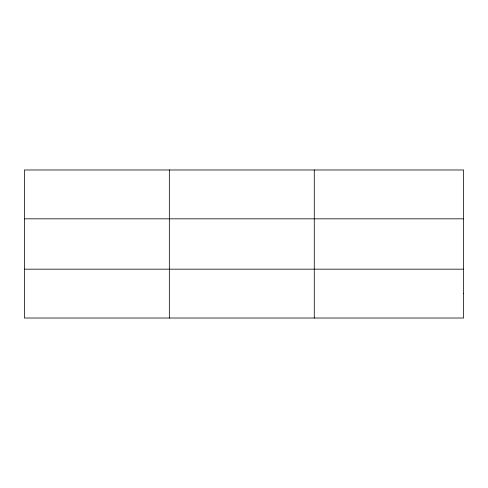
<?xml version="1.0" encoding="UTF-8"?>
<svg xmlns="http://www.w3.org/2000/svg" width="488" height="488" viewBox="0 0 488 488"><rect width="100%" height="100%" fill="white"/><g stroke="black" fill="none" stroke-linecap="round" stroke-linejoin="round"><path stroke-width="0.73" d="M169.336 318.024L169.336 169.976M314.272 318.024L314.272 169.976M24.4 218.831L463.6 218.831M24.4 269.169L463.6 269.169M463.6 293.593L463.6 318.024L24.4 318.024L24.4 169.976L463.6 169.976L463.6 293.593"/></g></svg>
